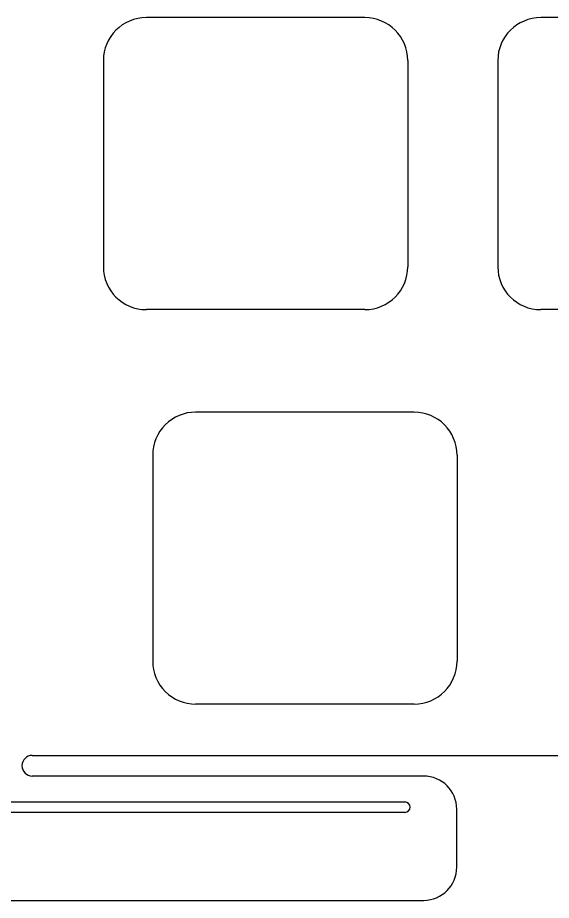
# Model space of a CAD drawing. Header units: millimetres. Extents: x -10 to 276, y -93 to 17.
# Drawn here: x 107.57 to 133.35, y -92.73 to -50.1 of the extents above; entities that cross this region are included whole.
import ezdxf

# ---------------------------------------------------------------- set-up
doc = ezdxf.new("R2010")
doc.units = ezdxf.units.MM
doc.layers.add('BLACK', color=7, linetype='CONTINUOUS')

msp = doc.modelspace()

# ---------------------------------------------------------------- linework, layer by layer
at = {"layer": 'BLACK', "linetype": 'Continuous'}
for p, q in [((124.3375, -50.1), (113.7875, -50.1)), ((143.3875, -50.1), (132.8375, -50.1)), ((111.7125, -52.175), (111.7125, -62.125)), ((126.4125, -52.175), (126.4125, -62.125)), ((130.7625, -52.175), (130.7625, -62.125)), ((124.3375, -64.2), (113.7875, -64.2)), ((143.3875, -64.2), (132.8375, -64.2)), ((126.71875, -69.15), (116.168749, -69.15)), ((114.09375, -71.225), (114.09375, -81.175001)), ((128.79375, -71.225), (128.79375, -81.175)), ((126.71875, -83.25), (116.16875, -83.25)), ((108.2799, -85.725), (158.4201, -85.725)), ((127.1799, -86.725), (108.2799, -86.725)), ((81.2799, -87.975), (126.2799, -87.975)), ((126.2799, -88.475), (81.2799, -88.475)), ((128.779918, -91.125), (128.779918, -88.325)), ((80.3799, -92.725), (127.187489, -92.725))]:
    msp.add_line(p, q, dxfattribs=at)
at = {"layer": 'BLACK'}
for centre, radius, start, end in [((113.7875, -52.175), 2.075, 90, 180), ((124.3375, -52.175), 2.075, 0, 90), ((132.8375, -52.175), 2.075, 90, 180), ((113.7875, -62.125), 2.075, 180, 270), ((124.3375, -62.125), 2.075, 270, 0), ((132.8375, -62.125), 2.075, 180, 270), ((116.168749, -71.224999), 2.074999, 90, 180.0000276), ((126.71875, -71.225), 2.075, 0, 90), ((116.168749, -81.175001), 2.074999, 180, 270.0000276), ((126.71875, -81.175), 2.075, 270, 0), ((108.2799, -86.225), 0.5, 90, 270), ((127.1799, -88.325), 1.6, 0, 90), ((126.2799, -88.225), 0.25, 270, 90), ((127.1799, -91.125), 1.600018, 270.271759, 0)]:
    msp.add_arc(centre, radius, start, end, dxfattribs=at)

doc.saveas('drawing.dxf')
